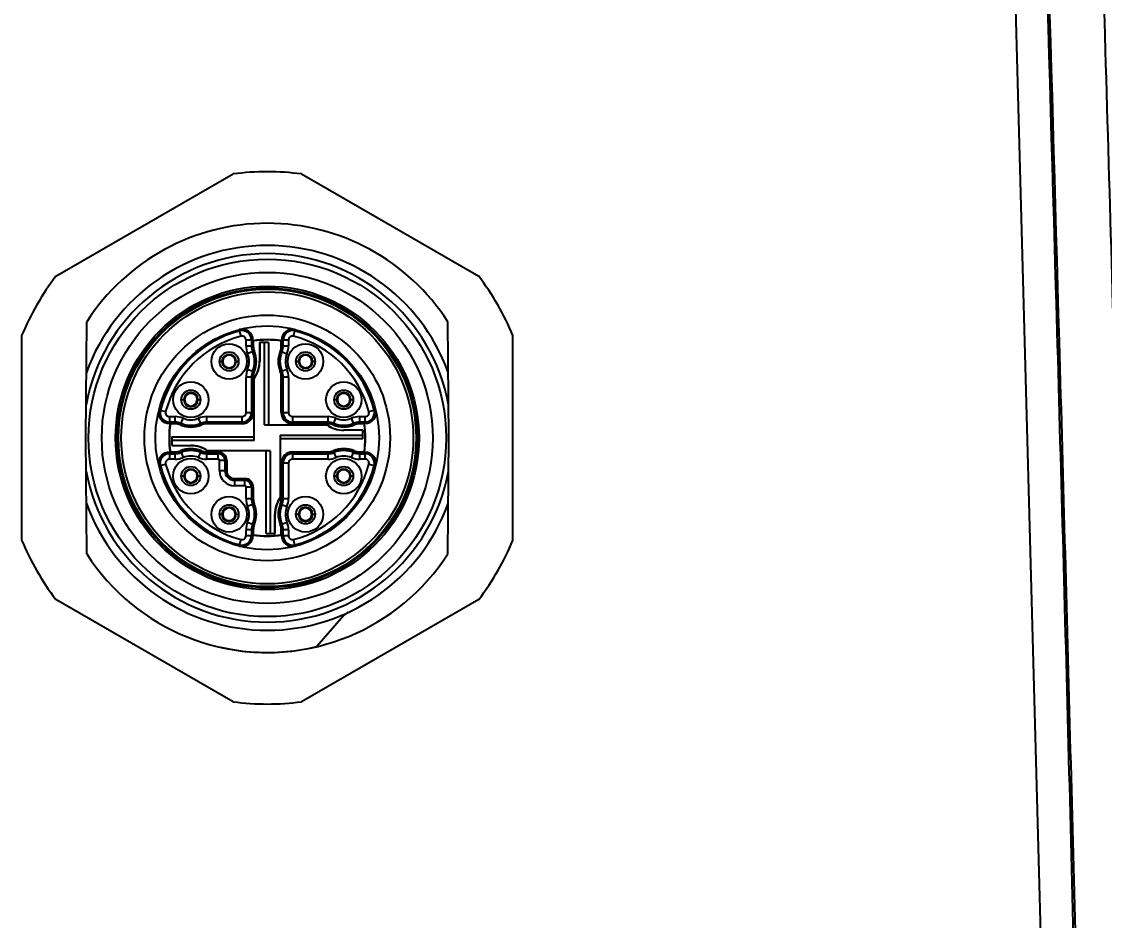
# Model space of a CAD drawing. Header units: millimetres. Extents: x 4086 to 8300, y 123 to 1549.
# Drawn here: x 6740.03 to 6749.95, y 647.82 to 656.05 of the extents above; entities that cross this region are included whole.
import ezdxf

# ---------------------------------------------------------------- set-up
doc = ezdxf.new("R2010")
doc.units = ezdxf.units.MM
doc.layers.add('外形图', color=7, linetype='Continuous')
doc.layers.add('尺寸标注', color=7, linetype='Continuous')
doc.styles.add('思源黑', font='SourceHanSansCN-Normal.ttf')
doc.dimstyles.new('尺寸标注_1_4比例', dxfattribs={"dimtxt": 7, "dimasz": 6, "dimexe": 2, "dimexo": 1.5, "dimgap": 1, "dimtad": 1, "dimdec": 1, "dimlfac": 4, "dimdsep": 46, "dimtxsty": '思源黑', "dimcen": 0.09, "dimadec": 0, "dimazin": 0, "dimtp": 0.01, "dimtm": 0.01, "dimtfac": 1, "dimtdec": 1, "dimtofl": 0, "dimtmove": 0, "dimatfit": 3, "dimfxl": 1, "dimtolj": 1, "dimarcsym": 0})

# ---------------------------------------------------------------- blocks, each defined once
blk = doc.blocks.new('*D943')
at = {"layer": 'Defpoints', "color": 0}
for p in [(6747.3041, 673.4868), (6761.373, 632.7368), (6781.1582, 632.7368)]:
    blk.add_point(p, dxfattribs=at)
at = {"layer": '尺寸标注', "color": 0, "lineweight": -2}
for p, q in [((6748.8041, 673.4868), (6783.1582, 673.4868)), ((6781.1582, 667.4868), (6781.1582, 638.7368)), ((6762.873, 632.7368), (6783.1582, 632.7368))]:
    blk.add_line(p, q, dxfattribs=at)
at = {"layer": '尺寸标注', "color": 0}
for points in [[(6782.1582, 667.4868), (6780.1582, 667.4868), (6781.1582, 673.4868)], [(6780.1582, 638.7368), (6782.1582, 638.7368), (6781.1582, 632.7368)]]:
    blk.add_solid(points, dxfattribs=at)
at = {"layer": '尺寸标注', "color": 0, "insert": (6776.5291, 653.1118), "char_height": 7, "attachment_point": 5, "rotation": 90, "style": '思源黑'}
blk.add_mtext('\\A1;163', dxfattribs=at)

msp = doc.modelspace()

# ---------------------------------------------------------------- linework, layer by layer
at = {"layer": '外形图'}
for p, q in [((6749.6532, 637.0479), (6748.7784, 669.2877)), ((6740.3422, 653.7167), (6741.966, 654.6542)), ((6742.5922, 654.6542), (6744.216, 653.7167)), ((6740.6166, 652.2368), (6740.6259, 653.2998)), ((6743.9416, 652.2368), (6743.9323, 653.2998)), ((6740.0291, 653.1743), (6740.0291, 651.2993)), ((6742.0387, 653.1678), (6742.0228, 653.2293)), ((6742.5194, 653.1678), (6742.5353, 653.2293)), ((6744.5291, 651.2993), (6744.5291, 653.1743)), ((6742.1478, 653.1325), (6742.0843, 653.1325)), ((6742.0843, 653.0803), (6742.0843, 653.1325)), ((6742.0843, 653.0803), (6742.1507, 653.0803)), ((6742.1343, 653.1325), (6742.1343, 653.0803)), ((6742.1478, 653.0803), (6742.1478, 653.1325)), ((6742.1507, 653.1247), (6742.1485, 653.1266)), ((6742.1507, 653.1247), (6742.1507, 653.0803)), ((6742.2891, 653.1118), (6742.2078, 653.1118)), ((6742.2078, 653.1118), (6742.2078, 652.9368)), ((6742.2099, 653.1118), (6742.2099, 652.9368)), ((6742.2541, 652.3556), (6742.2541, 653.1118)), ((6742.2891, 653.1118), (6742.2891, 652.3556)), ((6742.4081, 653.1253), (6742.4074, 653.1247)), ((6742.4074, 653.0803), (6742.4074, 653.1247)), ((6742.4074, 653.0803), (6742.4739, 653.0803)), ((6742.4096, 653.1266), (6742.4081, 653.1253)), ((6742.4739, 653.1325), (6742.4103, 653.1325)), ((6742.4103, 653.1325), (6742.4103, 653.0803)), ((6742.4239, 653.0803), (6742.4239, 653.1325)), ((6742.4739, 653.1325), (6742.4739, 653.0803)), ((6741.8416, 652.937), (6741.8451, 652.9371)), ((6741.8451, 652.9371), (6741.8641, 652.9377)), ((6741.8705, 652.938), (6741.871, 652.9381)), ((6741.871, 652.9381), (6741.8712, 652.9382)), ((6741.9877, 652.938), (6741.9901, 652.9379)), ((6741.994, 652.9377), (6742.013, 652.9371)), ((6742.013, 652.9371), (6742.0166, 652.937)), ((6742.1602, 653.0333), (6742.0988, 653.0077)), ((6742.398, 653.0333), (6742.4593, 653.0077)), ((6742.5416, 652.937), (6742.5451, 652.9371)), ((6742.5451, 652.9371), (6742.5641, 652.9377)), ((6742.5705, 652.938), (6742.571, 652.9381)), ((6742.571, 652.9381), (6742.5712, 652.9382)), ((6742.6877, 652.938), (6742.6901, 652.9379)), ((6742.694, 652.9377), (6742.713, 652.9371)), ((6742.713, 652.9371), (6742.7166, 652.937)), ((6741.8451, 652.9366), (6741.8416, 652.9367)), ((6741.8641, 652.936), (6741.8451, 652.9366)), ((6741.8705, 652.9357), (6741.8681, 652.9358)), ((6741.9871, 652.9356), (6741.987, 652.9355)), ((6741.9877, 652.9357), (6741.9871, 652.9356)), ((6742.013, 652.9366), (6741.994, 652.936)), ((6742.0166, 652.9367), (6742.013, 652.9366)), ((6742.0988, 652.866), (6742.1602, 652.8404)), ((6742.2078, 652.9368), (6742.2099, 652.9368)), ((6742.398, 652.8404), (6742.4593, 652.866)), ((6742.5451, 652.9366), (6742.5416, 652.9367)), ((6742.5641, 652.936), (6742.5451, 652.9366)), ((6742.5705, 652.9357), (6742.5681, 652.9358)), ((6742.6871, 652.9356), (6742.687, 652.9355)), ((6742.6877, 652.9357), (6742.6871, 652.9356)), ((6742.713, 652.9366), (6742.694, 652.936)), ((6742.7166, 652.9367), (6742.713, 652.9366)), ((6742.1507, 652.7933), (6742.0843, 652.7933)), ((6742.0843, 652.4681), (6742.0843, 652.7933)), ((6742.1343, 652.7933), (6742.1343, 652.4681)), ((6742.1478, 652.4681), (6742.1478, 652.7933)), ((6742.1507, 652.7933), (6742.1507, 652.4681)), ((6742.1603, 652.2118), (6742.1603, 652.7851)), ((6742.4739, 652.7933), (6742.4074, 652.7933)), ((6742.4074, 652.4681), (6742.4074, 652.7933)), ((6742.4103, 652.7933), (6742.4103, 652.4681)), ((6742.4239, 652.4681), (6742.4239, 652.7933)), ((6742.4739, 652.7933), (6742.4739, 652.4681)), ((6741.4916, 652.587), (6741.4951, 652.5871)), ((6741.4951, 652.5866), (6741.4916, 652.5867)), ((6741.4951, 652.5871), (6741.5141, 652.5877)), ((6741.5141, 652.586), (6741.4951, 652.5866)), ((6741.5205, 652.5857), (6741.5181, 652.5858)), ((6741.5205, 652.588), (6741.521, 652.5881)), ((6741.521, 652.5881), (6741.5212, 652.5882)), ((6741.6371, 652.5856), (6741.637, 652.5855)), ((6741.6377, 652.5857), (6741.6371, 652.5856)), ((6741.6377, 652.588), (6741.6401, 652.5879)), ((6741.644, 652.5877), (6741.663, 652.5871)), ((6741.663, 652.5866), (6741.644, 652.586)), ((6741.663, 652.5871), (6741.6666, 652.587)), ((6741.6666, 652.5867), (6741.663, 652.5866)), ((6742.8916, 652.587), (6742.8951, 652.5871)), ((6742.8951, 652.5866), (6742.8916, 652.5867)), ((6742.8951, 652.5871), (6742.9141, 652.5877)), ((6742.9141, 652.586), (6742.8951, 652.5866)), ((6742.9205, 652.5857), (6742.9181, 652.5858)), ((6742.9205, 652.588), (6742.921, 652.5881)), ((6742.921, 652.5881), (6742.9212, 652.5882)), ((6743.0371, 652.5856), (6743.037, 652.5855)), ((6743.0377, 652.5857), (6743.0371, 652.5856)), ((6743.0377, 652.588), (6743.0401, 652.5879)), ((6743.044, 652.5877), (6743.063, 652.5871)), ((6743.063, 652.5866), (6743.044, 652.586)), ((6743.063, 652.5871), (6743.0666, 652.587)), ((6743.0666, 652.5867), (6743.063, 652.5866)), ((6741.2866, 652.4931), (6741.3481, 652.4772)), ((6742.0843, 652.4681), (6742.1507, 652.4681)), ((6742.4074, 652.4681), (6742.4739, 652.4681)), ((6743.21, 652.4772), (6743.2715, 652.4931)), ((6741.3834, 652.4316), (6741.4356, 652.4316)), ((6741.3834, 652.4316), (6741.3834, 652.3681)), ((6741.4356, 652.3816), (6741.3834, 652.3816)), ((6741.3834, 652.3681), (6741.4356, 652.3681)), ((6741.3893, 652.3674), (6741.3906, 652.3659)), ((6741.3906, 652.3659), (6741.3912, 652.3652)), ((6741.4356, 652.3652), (6741.3912, 652.3652)), ((6741.4356, 652.3652), (6741.4356, 652.4316)), ((6741.4826, 652.3558), (6741.5082, 652.4171)), ((6741.6755, 652.3558), (6741.6499, 652.4171)), ((6741.7226, 652.4316), (6742.0478, 652.4316)), ((6741.7226, 652.4316), (6741.7226, 652.3652)), ((6742.0478, 652.3816), (6741.7226, 652.3816)), ((6741.7226, 652.3681), (6742.0478, 652.3681)), ((6742.0478, 652.3652), (6741.7226, 652.3652)), ((6742.0478, 652.3652), (6742.0478, 652.4316)), ((6742.2541, 652.3556), (6742.8273, 652.3556)), ((6742.5103, 652.4316), (6742.8356, 652.4316)), ((6742.5103, 652.4316), (6742.5103, 652.3652)), ((6742.8356, 652.3816), (6742.5103, 652.3816)), ((6742.5103, 652.3681), (6742.8356, 652.3681)), ((6742.8356, 652.3652), (6742.5103, 652.3652)), ((6742.8356, 652.3652), (6742.8356, 652.4316)), ((6742.8826, 652.3558), (6742.9082, 652.4171)), ((6743.0755, 652.3558), (6743.0499, 652.4171)), ((6743.1226, 652.4316), (6743.1747, 652.4316)), ((6743.1226, 652.4316), (6743.1226, 652.3652)), ((6743.1747, 652.3816), (6743.1226, 652.3816)), ((6743.1226, 652.3681), (6743.1747, 652.3681)), ((6743.1669, 652.3652), (6743.1226, 652.3652)), ((6743.1669, 652.3652), (6743.1689, 652.3674)), ((6743.1747, 652.3681), (6743.1747, 652.4316)), ((6741.4041, 652.2468), (6742.1603, 652.2468)), ((6741.4041, 652.2468), (6741.4041, 652.1656)), ((6742.3978, 652.2618), (6743.1541, 652.2618)), ((6742.3978, 652.2618), (6742.3978, 651.6886)), ((6743.1541, 652.3081), (6742.9791, 652.3081)), ((6742.9791, 652.3081), (6742.9791, 652.306)), ((6743.1541, 652.306), (6742.9791, 652.306)), ((6743.1541, 652.2269), (6743.1541, 652.3081)), ((6740.6259, 651.1739), (6740.6166, 652.2368)), ((6742.1603, 652.2118), (6741.4041, 652.2118)), ((6741.4041, 652.1677), (6741.5791, 652.1677)), ((6741.4041, 652.1656), (6741.5791, 652.1656)), ((6741.5791, 652.1656), (6741.5791, 652.1677)), ((6743.1541, 652.2269), (6742.3978, 652.2269)), ((6743.9323, 651.1739), (6743.9416, 652.2368)), ((6741.4356, 652.1056), (6741.3834, 652.1056)), ((6741.3834, 652.1056), (6741.3834, 652.0421)), ((6741.3834, 652.0921), (6741.4356, 652.0921)), ((6741.3912, 652.1085), (6741.3893, 652.1063)), ((6741.3912, 652.1085), (6741.4356, 652.1085)), ((6741.4356, 652.0421), (6741.4356, 652.1085)), ((6741.4826, 652.1179), (6741.5082, 652.0566)), ((6741.6499, 652.0566), (6741.6755, 652.1179)), ((6741.7226, 652.1085), (6741.8291, 652.1085)), ((6741.7226, 652.1085), (6741.7226, 652.0421)), ((6741.8291, 652.1056), (6741.7226, 652.1056)), ((6741.7226, 652.0921), (6741.8291, 652.0921)), ((6742.3041, 652.1181), (6741.7308, 652.1181)), ((6741.8291, 652.0421), (6741.8291, 652.1085)), ((6742.2691, 651.3618), (6742.2691, 652.1181)), ((6742.3041, 652.1181), (6742.3041, 651.3618)), ((6742.5103, 652.1085), (6742.8356, 652.1085)), ((6742.5103, 652.1085), (6742.5103, 652.0421)), ((6742.8356, 652.1056), (6742.5103, 652.1056)), ((6742.5103, 652.0921), (6742.8356, 652.0921)), ((6742.8356, 652.0421), (6742.8356, 652.1085)), ((6742.8826, 652.1179), (6742.9082, 652.0566)), ((6743.0499, 652.0566), (6743.0755, 652.1179)), ((6743.1226, 652.1085), (6743.1669, 652.1085)), ((6743.1226, 652.1085), (6743.1226, 652.0421)), ((6743.1747, 652.1056), (6743.1226, 652.1056)), ((6743.1226, 652.0921), (6743.1747, 652.0921)), ((6743.1676, 652.1078), (6743.1669, 652.1085)), ((6743.1689, 652.1063), (6743.1676, 652.1078)), ((6743.1747, 652.0421), (6743.1747, 652.1056)), ((6741.2866, 651.9806), (6741.3481, 651.9965)), ((6741.4356, 652.0421), (6741.3834, 652.0421)), ((6741.8291, 652.0421), (6741.7226, 652.0421)), ((6741.907, 652.0306), (6741.8405, 652.0306)), ((6741.8405, 651.9368), (6741.8405, 652.0306)), ((6741.8905, 652.0306), (6741.8905, 651.9368)), ((6741.9041, 651.9368), (6741.9041, 652.0306)), ((6741.907, 652.0306), (6741.907, 651.9368)), ((6742.4739, 652.0056), (6742.4074, 652.0056)), ((6742.4074, 651.6803), (6742.4074, 652.0056)), ((6742.4103, 652.0056), (6742.4103, 651.6803)), ((6742.4239, 651.6803), (6742.4239, 652.0056)), ((6742.4739, 652.0056), (6742.4739, 651.6803)), ((6742.8356, 652.0421), (6742.5103, 652.0421)), ((6743.1747, 652.0421), (6743.1226, 652.0421)), ((6743.21, 651.9965), (6743.2715, 651.9806)), ((6741.4916, 651.887), (6741.4951, 651.8871)), ((6741.4951, 651.8866), (6741.4916, 651.8867)), ((6741.4951, 651.8871), (6741.5141, 651.8877)), ((6741.5141, 651.886), (6741.4951, 651.8866)), ((6741.5205, 651.8857), (6741.5181, 651.8858)), ((6741.5205, 651.888), (6741.521, 651.8881)), ((6741.521, 651.8881), (6741.5212, 651.8882)), ((6741.6371, 651.8856), (6741.637, 651.8855)), ((6741.6377, 651.8857), (6741.6371, 651.8856)), ((6741.6377, 651.888), (6741.6401, 651.8879)), ((6741.644, 651.8877), (6741.663, 651.8871)), ((6741.663, 651.8866), (6741.644, 651.886)), ((6741.663, 651.8871), (6741.6666, 651.887)), ((6741.6666, 651.8867), (6741.663, 651.8866)), ((6741.8405, 651.9368), (6741.907, 651.9368)), ((6741.9791, 651.8648), (6742.0728, 651.8648)), ((6741.9791, 651.8648), (6741.9791, 651.7983)), ((6742.0728, 651.8618), (6741.9791, 651.8618)), ((6741.9791, 651.8483), (6742.0728, 651.8483)), ((6742.0728, 651.7983), (6742.0728, 651.8648)), ((6742.8916, 651.887), (6742.8951, 651.8871)), ((6742.8951, 651.8866), (6742.8916, 651.8867)), ((6742.8951, 651.8871), (6742.9141, 651.8877)), ((6742.9141, 651.886), (6742.8951, 651.8866)), ((6742.9205, 651.8857), (6742.9181, 651.8858)), ((6742.9205, 651.888), (6742.921, 651.8881)), ((6742.921, 651.8881), (6742.9212, 651.8882)), ((6743.0371, 651.8856), (6743.037, 651.8855)), ((6743.0377, 651.8857), (6743.0371, 651.8856)), ((6743.0377, 651.888), (6743.0401, 651.8879)), ((6743.044, 651.8877), (6743.063, 651.8871)), ((6743.063, 651.8866), (6743.044, 651.886)), ((6743.063, 651.8871), (6743.0666, 651.887)), ((6743.0666, 651.8867), (6743.063, 651.8866)), ((6742.0728, 651.7983), (6741.9791, 651.7983)), ((6742.1507, 651.7868), (6742.0843, 651.7868)), ((6742.0843, 651.6803), (6742.0843, 651.7868)), ((6742.1343, 651.7868), (6742.1343, 651.6803)), ((6742.1478, 651.6803), (6742.1478, 651.7868)), ((6742.1507, 651.7868), (6742.1507, 651.6803)), ((6742.0843, 651.6803), (6742.1507, 651.6803)), ((6742.4074, 651.6803), (6742.4739, 651.6803)), ((6742.1602, 651.6333), (6742.0988, 651.6077)), ((6742.398, 651.6333), (6742.4593, 651.6077)), ((6741.8416, 651.537), (6741.8451, 651.5371)), ((6741.8451, 651.5366), (6741.8416, 651.5367)), ((6741.8451, 651.5371), (6741.8641, 651.5377)), ((6741.8641, 651.536), (6741.8451, 651.5366)), ((6741.8705, 651.5357), (6741.8681, 651.5358)), ((6741.8705, 651.538), (6741.871, 651.5381)), ((6741.871, 651.5381), (6741.8712, 651.5382)), ((6741.9871, 651.5356), (6741.987, 651.5355)), ((6741.9877, 651.5357), (6741.9871, 651.5356)), ((6741.9877, 651.538), (6741.9901, 651.5379)), ((6741.994, 651.5377), (6742.013, 651.5371)), ((6742.013, 651.5366), (6741.994, 651.536)), ((6742.013, 651.5371), (6742.0166, 651.537)), ((6742.0166, 651.5367), (6742.013, 651.5366)), ((6742.0988, 651.466), (6742.1602, 651.4404)), ((6742.3503, 651.5368), (6742.3482, 651.5368)), ((6742.3482, 651.3618), (6742.3482, 651.5368)), ((6742.3503, 651.3618), (6742.3503, 651.5368)), ((6742.398, 651.4404), (6742.4593, 651.466)), ((6742.5416, 651.537), (6742.5451, 651.5371)), ((6742.5451, 651.5366), (6742.5416, 651.5367)), ((6742.5451, 651.5371), (6742.5641, 651.5377)), ((6742.5641, 651.536), (6742.5451, 651.5366)), ((6742.5705, 651.5357), (6742.5681, 651.5358)), ((6742.5705, 651.538), (6742.571, 651.5381)), ((6742.571, 651.5381), (6742.5712, 651.5382)), ((6742.6871, 651.5356), (6742.687, 651.5355)), ((6742.6877, 651.5357), (6742.6871, 651.5356)), ((6742.6877, 651.538), (6742.6901, 651.5379)), ((6742.694, 651.5377), (6742.713, 651.5371)), ((6742.713, 651.5366), (6742.694, 651.536)), ((6742.713, 651.5371), (6742.7166, 651.537)), ((6742.7166, 651.5367), (6742.713, 651.5366)), ((6742.1507, 651.3933), (6742.0843, 651.3933)), ((6742.0843, 651.3412), (6742.0843, 651.3933)), ((6742.1343, 651.3933), (6742.1343, 651.3412)), ((6742.1478, 651.3412), (6742.1478, 651.3933)), ((6742.1507, 651.3933), (6742.1507, 651.349)), ((6742.2691, 651.3618), (6742.3503, 651.3618)), ((6742.4739, 651.3933), (6742.4074, 651.3933)), ((6742.4074, 651.349), (6742.4074, 651.3933)), ((6742.4103, 651.3933), (6742.4103, 651.3412)), ((6742.4239, 651.3412), (6742.4239, 651.3933)), ((6742.4739, 651.3933), (6742.4739, 651.3412)), ((6742.0228, 651.2444), (6742.0387, 651.3059)), ((6742.0843, 651.3412), (6742.1478, 651.3412)), ((6742.1485, 651.3471), (6742.15, 651.3484)), ((6742.15, 651.3484), (6742.1507, 651.349)), ((6742.4074, 651.349), (6742.4096, 651.3471)), ((6742.4103, 651.3412), (6742.4739, 651.3412)), ((6742.5353, 651.2444), (6742.5194, 651.3059)), ((6741.966, 649.8195), (6740.3422, 650.757)), ((6744.216, 650.757), (6742.5922, 649.8195)), ((6742.9781, 650.6062), (6742.7333, 650.3246)), ((6741.8704, 650.3143), (6741.8706, 650.3149))]:
    msp.add_line(p, q, dxfattribs=at)
for centre, radius in [((6742.2791, 652.2368), 1.6375), ((6742.2791, 652.2368), 1.5159), ((6742.2791, 652.2368), 1.3898), ((6742.2791, 652.2368), 1.3728), ((6742.2791, 652.2368), 1.3625), ((6742.2791, 652.2368), 1.3375), ((6742.2791, 652.2368), 1.125), ((6742.2791, 652.2368), 1.025), ((6741.9291, 652.9368), 0.1625), ((6742.6291, 652.9368), 0.1625), ((6741.9291, 652.9368), 0.0875), ((6742.6291, 652.9368), 0.0875), ((6741.5791, 652.5868), 0.1625), ((6742.9791, 652.5868), 0.1625), ((6741.5791, 652.5868), 0.0875), ((6742.9791, 652.5868), 0.0875), ((6741.5791, 651.8868), 0.1625), ((6742.9791, 651.8868), 0.1625), ((6741.5791, 651.8868), 0.0875), ((6742.9791, 651.8868), 0.0875), ((6741.9291, 651.5368), 0.1625), ((6742.6291, 651.5368), 0.1625), ((6741.9291, 651.5368), 0.0875), ((6742.6291, 651.5368), 0.0875)]:
    msp.add_circle(centre, radius, dxfattribs=at)
for centre, radius, start, end in [((6742.2791, 652.2368), 2.4375, 82.61986, 97.38014), ((6742.2791, 652.2369), 1.9655, 32.73982, 147.26018), ((6742.2791, 652.2368), 1.7625, 19.89939, 160.10062), ((6742.2791, 652.2368), 1.6875, 10.3872, 169.61279), ((6742.2791, 652.2368), 2.4375, 142.61986, 157.38014), ((6742.2791, 652.2368), 2.4375, 22.61986, 37.38014), ((6742.2791, 652.2368), 1.0115, 104.47751, 165.52249), ((6742.2791, 652.2368), 0.9615, 104.47751, 165.52249), ((6742.0478, 653.1325), 0.1, 0, 104.47751), ((6742.0478, 653.1325), 0.0865, 0, 104.47751), ((6742.0478, 653.1325), 0.0365, 0, 104.47751), ((6742.2791, 652.2368), 0.9, 81.61446, 98.38554), ((6742.2791, 652.2368), 0.8993, 81.65258, 98.34742), ((6742.5103, 653.1325), 0.1, 75.52249, 180), ((6742.5103, 653.1325), 0.0865, 75.52249, 180), ((6742.5103, 653.1325), 0.0365, 75.52249, 180), ((6742.2791, 652.2368), 0.9615, 14.47751, 75.52249), ((6742.2791, 652.2368), 1.0115, 14.47751, 75.52249), ((6742.2728, 653.0803), 0.1885, 180, 202.65829), ((6742.2728, 653.0803), 0.1385, 180, 202.65829), ((6742.2728, 653.0803), 0.125, 180, 202.65829), ((6742.2791, 652.2368), 0.8971, 81.77563, 98.22437), ((6742.2728, 653.0803), 0.1221, 180, 202.65829), ((6742.2853, 653.0803), 0.1221, 337.34171, 0), ((6742.2853, 653.0803), 0.125, 337.34171, 0), ((6742.2853, 653.0803), 0.1385, 337.34171, 0), ((6742.2853, 653.0803), 0.1885, 337.34171, 0), ((6741.9291, 652.9368), 0.065, 0.75188, 179.24812), ((6741.8573, 653.1718), 0.2342, 271.67503, 272.19685), ((6741.9291, 652.9368), 0.058, 0.75188, 178.66671), ((6741.997, 653.0726), 0.1349, 267.05166, 267.82556), ((6742.0009, 653.1719), 0.2343, 267.80445, 268.32491), ((6741.9291, 652.9368), 0.184, 337.34171, 22.65829), ((6741.9291, 652.9368), 0.234, 337.34171, 22.65829), ((6741.9291, 652.9368), 0.2475, 337.34171, 22.65829), ((6741.9291, 652.9368), 0.2504, 337.34171, 22.65829), ((6742.6291, 652.9368), 0.2504, 157.34171, 202.65829), ((6742.6291, 652.9368), 0.2475, 157.34171, 202.65829), ((6742.6291, 652.9368), 0.234, 157.34171, 202.65829), ((6742.6291, 652.9368), 0.184, 157.34171, 202.65829), ((6742.6291, 652.9368), 0.065, 0.75188, 179.24812), ((6742.5573, 653.1718), 0.2342, 271.67503, 272.19685), ((6742.6291, 652.9368), 0.058, 0.75188, 178.66671), ((6742.697, 653.0726), 0.1349, 267.05166, 267.82556), ((6742.7009, 653.1719), 0.2343, 267.80445, 268.32491), ((6741.8573, 652.7018), 0.2343, 87.80445, 88.32491), ((6741.9291, 652.9368), 0.065, 180.75188, 359.24812), ((6741.8611, 652.8011), 0.1349, 87.05166, 87.82556), ((6741.9291, 652.9368), 0.058, 180.75188, 358.66671), ((6742.0009, 652.7019), 0.2342, 91.67503, 92.19685), ((6742.2728, 652.7933), 0.1885, 157.34171, 180), ((6742.2728, 652.7933), 0.1385, 157.34171, 180), ((6742.2728, 652.7933), 0.125, 157.34171, 180), ((6742.2728, 652.7933), 0.1221, 157.34171, 180), ((6741.9416, 652.9368), 0.2683, 324.61103, 0), ((6741.9416, 652.9368), 0.2662, 325.25058, 0), ((6742.2853, 652.7933), 0.1221, 0, 22.65829), ((6742.2853, 652.7933), 0.125, 0, 22.65829), ((6742.2853, 652.7933), 0.1385, 0, 22.65829), ((6742.2853, 652.7933), 0.1885, 0, 22.65829), ((6742.5573, 652.7018), 0.2343, 87.80445, 88.32491), ((6742.6291, 652.9368), 0.065, 180.75188, 359.24812), ((6742.5611, 652.8011), 0.1349, 87.05166, 87.82556), ((6742.6291, 652.9368), 0.058, 180.75188, 358.66671), ((6742.7009, 652.7019), 0.2342, 91.67503, 92.19685), ((6741.5791, 652.5868), 0.065, 0.75188, 179.24812), ((6741.5791, 652.5868), 0.058, 0.75188, 178.66671), ((6742.9791, 652.5868), 0.065, 0.75188, 179.24812), ((6742.9791, 652.5868), 0.058, 0.75188, 178.66671), ((6741.5073, 652.8218), 0.2342, 271.67503, 272.19685), ((6741.5073, 652.3518), 0.2343, 87.80445, 88.32491), ((6741.5791, 652.5868), 0.065, 180.75188, 359.24812), ((6741.5111, 652.4511), 0.1349, 87.05166, 87.82556), ((6741.5791, 652.5868), 0.058, 180.75188, 358.66671), ((6741.647, 652.7226), 0.1349, 267.05166, 267.82556), ((6741.6509, 652.8219), 0.2343, 267.80445, 268.32491), ((6741.6509, 652.3519), 0.2342, 91.67503, 92.19685), ((6742.9073, 652.8218), 0.2342, 271.67503, 272.19685), ((6742.9073, 652.3518), 0.2343, 87.80445, 88.32491), ((6742.9791, 652.5868), 0.065, 180.75188, 359.24812), ((6742.9111, 652.4511), 0.1349, 87.05166, 87.82556), ((6742.9791, 652.5868), 0.058, 180.75188, 358.66671), ((6743.047, 652.7226), 0.1349, 267.05166, 267.82556), ((6743.0509, 652.8219), 0.2343, 267.80445, 268.32491), ((6743.0509, 652.3519), 0.2342, 91.67503, 92.19685), ((6741.3834, 652.4681), 0.1, 165.52249, 270), ((6741.3834, 652.4681), 0.0865, 165.52249, 270), ((6741.3834, 652.4681), 0.0365, 165.52249, 270), ((6742.0478, 652.4681), 0.1029, 270, 0), ((6742.0478, 652.4681), 0.1, 270, 0), ((6742.0478, 652.4681), 0.0865, 270, 0), ((6742.0478, 652.4681), 0.0365, 270, 0), ((6742.5103, 652.4681), 0.1029, 180, 270), ((6742.5103, 652.4681), 0.1, 180, 270), ((6742.5103, 652.4681), 0.0865, 180, 270), ((6742.5103, 652.4681), 0.0365, 180, 270), ((6743.1747, 652.4681), 0.1, 270, 14.47751), ((6743.1747, 652.4681), 0.0865, 270, 14.47751), ((6743.1747, 652.4681), 0.0365, 270, 14.47751), ((6742.2791, 652.2368), 0.9, 171.61446, 188.38554), ((6742.2791, 652.2368), 0.8993, 171.65258, 188.34742), ((6742.2791, 652.2368), 0.8971, 171.77563, 188.22437), ((6741.4356, 652.2431), 0.1885, 67.34171, 90), ((6741.4356, 652.2431), 0.1385, 67.34171, 90), ((6741.4356, 652.2431), 0.125, 67.34171, 90), ((6741.4356, 652.2431), 0.1221, 67.34171, 90), ((6741.5791, 652.5868), 0.2504, 247.34171, 292.65829), ((6741.5791, 652.5868), 0.2475, 247.34171, 292.65829), ((6741.5791, 652.5868), 0.234, 247.34171, 292.65829), ((6741.5791, 652.5868), 0.184, 247.34171, 292.65829), ((6741.7226, 652.2431), 0.1885, 90, 112.65829), ((6741.7226, 652.2431), 0.1385, 90, 112.65829), ((6741.7226, 652.2431), 0.125, 90, 112.65829), ((6741.7226, 652.2431), 0.1221, 90, 112.65829), ((6742.9791, 652.5743), 0.2683, 234.61103, 270), ((6742.9791, 652.5743), 0.2662, 235.25058, 270), ((6742.8356, 652.2431), 0.1885, 67.34171, 90), ((6742.8356, 652.2431), 0.1385, 67.34171, 90), ((6742.8356, 652.2431), 0.125, 67.34171, 90), ((6742.8356, 652.2431), 0.1221, 67.34171, 90), ((6742.9791, 652.5868), 0.2504, 247.34171, 292.65829), ((6742.9791, 652.5868), 0.2475, 247.34171, 292.65829), ((6742.9791, 652.5868), 0.234, 247.34171, 292.65829), ((6742.9791, 652.5868), 0.184, 247.34171, 292.65829), ((6743.1226, 652.2431), 0.1885, 90, 112.65829), ((6743.1226, 652.2431), 0.1385, 90, 112.65829), ((6743.1226, 652.2431), 0.125, 90, 112.65829), ((6743.1226, 652.2431), 0.1221, 90, 112.65829), ((6742.2791, 652.2368), 0.8971, 351.77563, 8.22437), ((6742.2791, 652.2368), 0.8993, 351.65258, 8.34742), ((6742.2791, 652.2368), 0.9, 351.61446, 8.38554), ((6741.5791, 651.8993), 0.2683, 54.61103, 90), ((6741.5791, 651.8993), 0.2662, 55.25058, 90), ((6741.3834, 652.0056), 0.1, 90, 194.47751), ((6741.3834, 652.0056), 0.0865, 90, 194.47751), ((6741.4356, 652.2306), 0.1221, 270, 292.65829), ((6741.4356, 652.2306), 0.125, 270, 292.65829), ((6741.4356, 652.2306), 0.1385, 270, 292.65829), ((6741.4356, 652.2306), 0.1885, 270, 292.65829), ((6741.5791, 651.8868), 0.2504, 67.34171, 112.65829), ((6741.5791, 651.8868), 0.2475, 67.34171, 112.65829), ((6741.5791, 651.8868), 0.234, 67.34171, 112.65829), ((6741.5791, 651.8868), 0.184, 67.34171, 112.65829), ((6741.7226, 652.2306), 0.1885, 247.34171, 270), ((6741.7226, 652.2306), 0.1385, 247.34171, 270), ((6741.7226, 652.2306), 0.125, 247.34171, 270), ((6741.7226, 652.2306), 0.1221, 247.34171, 270), ((6741.8291, 652.0306), 0.0779, 0, 90), ((6741.8291, 652.0306), 0.075, 0, 90), ((6741.8291, 652.0306), 0.0615, 0, 90), ((6742.5103, 652.0056), 0.1029, 90, 180), ((6742.5103, 652.0056), 0.1, 90, 180), ((6742.5103, 652.0056), 0.0865, 90, 180), ((6742.8356, 652.2306), 0.1221, 270, 292.65829), ((6742.8356, 652.2306), 0.125, 270, 292.65829), ((6742.8356, 652.2306), 0.1385, 270, 292.65829), ((6742.8356, 652.2306), 0.1885, 270, 292.65829), ((6742.9791, 651.8868), 0.2504, 67.34171, 112.65829), ((6742.9791, 651.8868), 0.2475, 67.34171, 112.65829), ((6742.9791, 651.8868), 0.234, 67.34171, 112.65829), ((6742.9791, 651.8868), 0.184, 67.34171, 112.65829), ((6743.1226, 652.2306), 0.1885, 247.34171, 270), ((6743.1226, 652.2306), 0.1385, 247.34171, 270), ((6743.1226, 652.2306), 0.125, 247.34171, 270), ((6743.1226, 652.2306), 0.1221, 247.34171, 270), ((6743.1747, 652.0056), 0.1, 345.52249, 90), ((6743.1747, 652.0056), 0.0865, 345.52249, 90), ((6742.2791, 652.2368), 1.0115, 194.47751, 255.52249), ((6741.3834, 652.0056), 0.0365, 90, 194.47751), ((6742.2791, 652.2368), 0.9615, 194.47751, 255.52249), ((6741.5791, 651.8868), 0.065, 0.75188, 179.24812), ((6741.8291, 652.0306), 0.0115, 0, 90), ((6742.5103, 652.0056), 0.0365, 90, 180), ((6742.2791, 652.2368), 0.9615, 284.47751, 345.52249), ((6742.2791, 652.2368), 1.0115, 284.47751, 345.52249), ((6742.9791, 651.8868), 0.065, 0.75188, 179.24812), ((6743.1747, 652.0056), 0.0365, 345.52249, 90), ((6742.2791, 652.2368), 1.6875, 190.38723, 349.61279), ((6741.5073, 652.1218), 0.2342, 271.67503, 272.19685), ((6741.5073, 651.6518), 0.2343, 87.80445, 88.32491), ((6741.5791, 651.8868), 0.065, 180.75188, 359.24812), ((6741.5111, 651.7511), 0.1349, 87.05166, 87.82556), ((6741.5791, 651.8868), 0.058, 0.75188, 178.66671), ((6741.5791, 651.8868), 0.058, 180.75188, 358.66671), ((6741.647, 652.0226), 0.1349, 267.05166, 267.82556), ((6741.6509, 652.1219), 0.2343, 267.80445, 268.32491), ((6741.6509, 651.6519), 0.2342, 91.67503, 92.19685), ((6741.9791, 651.9368), 0.1385, 180, 270), ((6741.9791, 651.9368), 0.0885, 180, 270), ((6741.9791, 651.9368), 0.075, 180, 270), ((6741.9791, 651.9368), 0.0721, 180, 270), ((6742.0728, 651.7868), 0.0779, 0, 90), ((6742.0728, 651.7868), 0.075, 0, 90), ((6742.0728, 651.7868), 0.0615, 0, 90), ((6742.9073, 652.1218), 0.2342, 271.67503, 272.19685), ((6742.9073, 651.6518), 0.2343, 87.80445, 88.32491), ((6742.9791, 651.8868), 0.065, 180.75188, 359.24812), ((6742.9111, 651.7511), 0.1349, 87.05166, 87.82556), ((6742.9791, 651.8868), 0.058, 0.75188, 178.66671), ((6742.9791, 651.8868), 0.058, 180.75188, 358.66671), ((6743.047, 652.0226), 0.1349, 267.05166, 267.82556), ((6743.0509, 652.1219), 0.2343, 267.80445, 268.32491), ((6743.0509, 651.6519), 0.2342, 91.67503, 92.19685), ((6742.0728, 651.7868), 0.0115, 0, 90), ((6742.2728, 651.6803), 0.1885, 180, 202.65829), ((6742.2728, 651.6803), 0.1385, 180, 202.65829), ((6742.2728, 651.6803), 0.125, 180, 202.65829), ((6742.2728, 651.6803), 0.1221, 180, 202.65829), ((6742.6166, 651.5368), 0.2683, 144.61103, 180), ((6742.6166, 651.5368), 0.2662, 145.25058, 180), ((6742.2853, 651.6803), 0.1221, 337.34171, 0), ((6742.2853, 651.6803), 0.125, 337.34171, 0), ((6742.2853, 651.6803), 0.1385, 337.34171, 0), ((6742.2853, 651.6803), 0.1885, 337.34171, 0), ((6742.2791, 652.2368), 1.7625, 199.89931, 340.10064), ((6741.9291, 651.5368), 0.065, 0.75188, 179.24812), ((6741.9291, 651.5368), 0.058, 0.75188, 178.66671), ((6741.9291, 651.5368), 0.184, 337.34171, 22.65829), ((6741.9291, 651.5368), 0.234, 337.34171, 22.65829), ((6741.9291, 651.5368), 0.2475, 337.34171, 22.65829), ((6741.9291, 651.5368), 0.2504, 337.34171, 22.65829), ((6742.6291, 651.5368), 0.2504, 157.34171, 202.65829), ((6742.6291, 651.5368), 0.2475, 157.34171, 202.65829), ((6742.6291, 651.5368), 0.234, 157.34171, 202.65829), ((6742.6291, 651.5368), 0.184, 157.34171, 202.65829), ((6742.6291, 651.5368), 0.065, 0.75188, 179.24812), ((6742.6291, 651.5368), 0.058, 0.75188, 178.66671), ((6741.8573, 651.7718), 0.2342, 271.67503, 272.19685), ((6741.8573, 651.3018), 0.2343, 87.80445, 88.32491), ((6741.9291, 651.5368), 0.065, 180.75188, 359.24812), ((6741.8611, 651.4011), 0.1349, 87.05166, 87.82556), ((6741.9291, 651.5368), 0.058, 180.75188, 358.66671), ((6741.997, 651.6726), 0.1349, 267.05166, 267.82556), ((6742.0009, 651.7719), 0.2343, 267.80445, 268.32491), ((6742.0009, 651.3019), 0.2342, 91.67503, 92.19685), ((6742.2728, 651.3933), 0.1885, 157.34171, 180), ((6742.2853, 651.3933), 0.1885, 0, 22.65829), ((6742.5573, 651.7718), 0.2342, 271.67503, 272.19685), ((6742.5573, 651.3018), 0.2343, 87.80445, 88.32491), ((6742.6291, 651.5368), 0.065, 180.75188, 359.24812), ((6742.5611, 651.4011), 0.1349, 87.05166, 87.82556), ((6742.6291, 651.5368), 0.058, 180.75188, 358.66671), ((6742.697, 651.6726), 0.1349, 267.05166, 267.82556), ((6742.7009, 651.7719), 0.2343, 267.80445, 268.32491), ((6742.7009, 651.3019), 0.2342, 91.67503, 92.19685), ((6742.2728, 651.3933), 0.1385, 157.34171, 180), ((6742.2728, 651.3933), 0.125, 157.34171, 180), ((6742.2728, 651.3933), 0.1221, 157.34171, 180), ((6742.2853, 651.3933), 0.1221, 0, 22.65829), ((6742.2853, 651.3933), 0.125, 0, 22.65829), ((6742.2853, 651.3933), 0.1385, 0, 22.65829), ((6742.2791, 652.2368), 2.4375, 202.61986, 217.38014), ((6742.0478, 651.3412), 0.1, 255.52249, 0), ((6742.0478, 651.3412), 0.0865, 255.52249, 0), ((6742.0478, 651.3412), 0.0365, 255.52249, 0), ((6742.2791, 652.2368), 0.9, 261.61446, 278.38554), ((6742.2791, 652.2368), 0.8993, 261.65258, 278.34742), ((6742.2791, 652.2368), 0.8971, 261.77563, 278.22437), ((6742.5103, 651.3412), 0.1, 180, 284.47751), ((6742.5103, 651.3412), 0.0865, 180, 284.47751), ((6742.5103, 651.3412), 0.0365, 180, 284.47751), ((6742.2791, 652.2368), 2.4375, 322.61986, 337.38014), ((6742.2791, 652.2368), 1.9655, 212.73976, 283.36229), ((6742.2791, 652.2368), 1.9655, 257.39783, 327.26018), ((6743.0724, 650.5242), 0.125, 114.85491, 139), ((6742.283, 652.2455), 1.9747, 257.37527, 257.9393), ((6742.2791, 652.2368), 2.4375, 262.61986, 277.38014)]:
    msp.add_arc(centre, radius, start, end, dxfattribs=at)
for points, knots in [([(6749.652, 669.4031), (6749.677, 668.7381), (6749.7262, 667.4081), (6749.8182, 664.7478), (6749.9735, 660.092), (6750.1349, 654.7704), (6750.2813, 649.4483), (6750.3662, 646.1218), (6750.4311, 643.4605), (6750.4707, 641.7972), (6750.5019, 640.4666), (6750.5253, 639.4686), (6750.5473, 638.4706), (6750.5605, 637.8052), (6750.5669, 637.4725)], [0, 0, 0, 0, 0.062496, 0.124993, 0.249989, 0.49999, 0.624993, 0.749996, 0.812498, 0.874999, 0.90625, 0.9375, 0.96875, 1, 1, 1, 1]), ([(6749.9125, 637.0505), (6749.8999, 637.7242), (6749.8799, 638.7346), (6749.8487, 640.0818), (6749.8174, 641.429), (6749.7776, 643.1129), (6749.7122, 645.8072), (6749.6267, 649.175), (6749.4788, 654.5632), (6749.3151, 659.9509), (6749.1572, 664.6646), (6749.0635, 667.3581), (6749.0134, 668.7047), (6748.9879, 669.378)], [0, 0, 0, 0, 0.0625, 0.09375, 0.125, 0.1875, 0.25, 0.375, 0.5, 0.75, 0.875, 0.9375, 1, 1, 1, 1]), ([(6749.9302, 637.033), (6749.9214, 637.5098), (6749.9054, 638.3359), (6749.8805, 639.4683), (6749.8581, 640.429), (6749.8296, 641.6519), (6749.7933, 643.1839), (6749.7333, 645.6597), (6749.6537, 648.807), (6749.5126, 653.9973), (6749.353, 659.2984), (6749.1974, 664.0004), (6749.1139, 666.4136), (6749.058, 667.9811), (6749.0249, 668.8645), (6749.0054, 669.3786)], [0, 0, 0, 0, 0.044208, 0.076608, 0.10501, 0.133293, 0.190014, 0.24708, 0.362894, 0.48189, 0.728444, 0.854579, 0.918049, 0.952299, 1, 1, 1, 1]), ([(6750.5041, 632.7368), (6750.4885, 633.6966), (6750.4617, 635.3084), (6750.4247, 637.3656), (6750.3957, 638.8038), (6750.3703, 639.912), (6750.3473, 640.8971), (6750.3171, 642.1884), (6750.2784, 643.8093), (6750.2305, 645.766), (6750.1635, 648.4206), (6750.0731, 651.8072), (6749.954, 655.949), (6749.8237, 660.181), (6749.7062, 663.7519), (6749.6184, 666.2936), (6749.5599, 667.9381), (6749.5254, 668.8601), (6749.505, 669.3976)], [0, 0, 0, 0, 0.07852, 0.131858, 0.168312, 0.196184, 0.222534, 0.248912, 0.301845, 0.355156, 0.409021, 0.51906, 0.632274, 0.747965, 0.865395, 0.924532, 0.956002, 1, 1, 1, 1]), ([(6742.1481, 653.102), (6742.1483, 653.102), (6742.1481, 653.1028), (6742.1483, 653.1038), (6742.1483, 653.1059), (6742.1484, 653.1086), (6742.1484, 653.1121), (6742.1485, 653.1182), (6742.1485, 653.1231), (6742.1485, 653.1266)], [0, 0, 0, 0, 0.016616, 0.065351, 0.145932, 0.257809, 0.400217, 0.572181, 1, 1, 1, 1]), ([(6742.4096, 653.1266), (6742.4097, 653.1231), (6742.4097, 653.1182), (6742.4098, 653.1121), (6742.4098, 653.1086), (6742.4099, 653.1059), (6742.4098, 653.1038), (6742.4101, 653.1028), (6742.4099, 653.102), (6742.41, 653.102)], [0, 0, 0, 0, 0.427819, 0.599783, 0.742191, 0.854068, 0.934649, 0.983384, 1, 1, 1, 1]), ([(6741.8663, 652.9378), (6741.8667, 652.9378), (6741.8681, 652.9379), (6741.8695, 652.9379), (6741.8705, 652.938)], [0, 0, 0, 0, 0.329543, 1, 1, 1, 1]), ([(6741.987, 652.9382), (6741.987, 652.9382), (6741.9874, 652.9381), (6741.9875, 652.938), (6741.9877, 652.938)], [0, 0, 0, 0, 0.268935, 1, 1, 1, 1]), ([(6742.5663, 652.9378), (6742.5667, 652.9378), (6742.5681, 652.9379), (6742.5695, 652.9379), (6742.5705, 652.938)], [0, 0, 0, 0, 0.329543, 1, 1, 1, 1]), ([(6742.687, 652.9382), (6742.687, 652.9382), (6742.6874, 652.9381), (6742.6875, 652.938), (6742.6877, 652.938)], [0, 0, 0, 0, 0.268935, 1, 1, 1, 1]), ([(6741.8711, 652.9355), (6741.8712, 652.9355), (6741.8707, 652.9356), (6741.8706, 652.9356), (6741.8705, 652.9357)], [0, 0, 0, 0, 0.268935, 1, 1, 1, 1]), ([(6741.9919, 652.9359), (6741.9914, 652.9359), (6741.99, 652.9358), (6741.9886, 652.9358), (6741.9877, 652.9357)], [0, 0, 0, 0, 0.329543, 1, 1, 1, 1]), ([(6742.5711, 652.9355), (6742.5712, 652.9355), (6742.5707, 652.9356), (6742.5706, 652.9356), (6742.5705, 652.9357)], [0, 0, 0, 0, 0.268935, 1, 1, 1, 1]), ([(6742.6919, 652.9359), (6742.6914, 652.9359), (6742.69, 652.9358), (6742.6886, 652.9358), (6742.6877, 652.9357)], [0, 0, 0, 0, 0.329543, 1, 1, 1, 1]), ([(6741.5163, 652.5878), (6741.5167, 652.5878), (6741.5181, 652.5879), (6741.5195, 652.5879), (6741.5205, 652.588)], [0, 0, 0, 0, 0.329543, 1, 1, 1, 1]), ([(6741.5211, 652.5855), (6741.5212, 652.5855), (6741.5207, 652.5856), (6741.5206, 652.5856), (6741.5205, 652.5857)], [0, 0, 0, 0, 0.268935, 1, 1, 1, 1]), ([(6741.637, 652.5882), (6741.637, 652.5882), (6741.6374, 652.5881), (6741.6375, 652.588), (6741.6377, 652.588)], [0, 0, 0, 0, 0.268935, 1, 1, 1, 1]), ([(6741.6419, 652.5859), (6741.6414, 652.5859), (6741.64, 652.5858), (6741.6386, 652.5858), (6741.6377, 652.5857)], [0, 0, 0, 0, 0.329543, 1, 1, 1, 1]), ([(6742.9163, 652.5878), (6742.9167, 652.5878), (6742.9181, 652.5879), (6742.9195, 652.5879), (6742.9205, 652.588)], [0, 0, 0, 0, 0.329543, 1, 1, 1, 1]), ([(6742.9211, 652.5855), (6742.9212, 652.5855), (6742.9207, 652.5856), (6742.9206, 652.5856), (6742.9205, 652.5857)], [0, 0, 0, 0, 0.268935, 1, 1, 1, 1]), ([(6743.037, 652.5882), (6743.037, 652.5882), (6743.0374, 652.5881), (6743.0375, 652.588), (6743.0377, 652.588)], [0, 0, 0, 0, 0.268935, 1, 1, 1, 1]), ([(6743.0419, 652.5859), (6743.0414, 652.5859), (6743.04, 652.5858), (6743.0386, 652.5858), (6743.0377, 652.5857)], [0, 0, 0, 0, 0.329543, 1, 1, 1, 1]), ([(6741.3893, 652.3674), (6741.3928, 652.3674), (6741.3977, 652.3675), (6741.4038, 652.3675), (6741.4073, 652.3676), (6741.41, 652.3677), (6741.4122, 652.3676), (6741.4131, 652.3679), (6741.4139, 652.3677), (6741.4139, 652.3678)], [0, 0, 0, 0, 0.427819, 0.599783, 0.742191, 0.854068, 0.934649, 0.983384, 1, 1, 1, 1]), ([(6743.1442, 652.3678), (6743.1442, 652.3677), (6743.1451, 652.3679), (6743.146, 652.3676), (6743.1481, 652.3677), (6743.1508, 652.3676), (6743.1543, 652.3675), (6743.1604, 652.3675), (6743.1653, 652.3674), (6743.1689, 652.3674)], [0, 0, 0, 0, 0.016616, 0.065351, 0.145932, 0.257809, 0.400217, 0.572181, 1, 1, 1, 1]), ([(6741.4139, 652.1059), (6741.4139, 652.106), (6741.4131, 652.1058), (6741.4122, 652.1061), (6741.41, 652.106), (6741.4073, 652.1061), (6741.4038, 652.1062), (6741.3977, 652.1062), (6741.3928, 652.1063), (6741.3893, 652.1063)], [0, 0, 0, 0, 0.016616, 0.065351, 0.145932, 0.257809, 0.400217, 0.572181, 1, 1, 1, 1]), ([(6743.1689, 652.1063), (6743.1653, 652.1063), (6743.1604, 652.1062), (6743.1543, 652.1062), (6743.1508, 652.1061), (6743.1481, 652.106), (6743.146, 652.1061), (6743.1451, 652.1058), (6743.1442, 652.106), (6743.1442, 652.1059)], [0, 0, 0, 0, 0.427819, 0.599783, 0.742191, 0.854068, 0.934649, 0.983384, 1, 1, 1, 1]), ([(6741.5163, 651.8878), (6741.5167, 651.8878), (6741.5181, 651.8879), (6741.5195, 651.8879), (6741.5205, 651.888)], [0, 0, 0, 0, 0.329543, 1, 1, 1, 1]), ([(6741.5211, 651.8855), (6741.5212, 651.8855), (6741.5207, 651.8856), (6741.5206, 651.8856), (6741.5205, 651.8857)], [0, 0, 0, 0, 0.268935, 1, 1, 1, 1]), ([(6741.637, 651.8882), (6741.637, 651.8882), (6741.6374, 651.8881), (6741.6375, 651.888), (6741.6377, 651.888)], [0, 0, 0, 0, 0.268935, 1, 1, 1, 1]), ([(6741.6419, 651.8859), (6741.6414, 651.8859), (6741.64, 651.8858), (6741.6386, 651.8858), (6741.6377, 651.8857)], [0, 0, 0, 0, 0.329543, 1, 1, 1, 1]), ([(6742.9163, 651.8878), (6742.9167, 651.8878), (6742.9181, 651.8879), (6742.9195, 651.8879), (6742.9205, 651.888)], [0, 0, 0, 0, 0.329543, 1, 1, 1, 1]), ([(6742.9211, 651.8855), (6742.9212, 651.8855), (6742.9207, 651.8856), (6742.9206, 651.8856), (6742.9205, 651.8857)], [0, 0, 0, 0, 0.268935, 1, 1, 1, 1]), ([(6743.037, 651.8882), (6743.037, 651.8882), (6743.0374, 651.8881), (6743.0375, 651.888), (6743.0377, 651.888)], [0, 0, 0, 0, 0.268935, 1, 1, 1, 1]), ([(6743.0419, 651.8859), (6743.0414, 651.8859), (6743.04, 651.8858), (6743.0386, 651.8858), (6743.0377, 651.8857)], [0, 0, 0, 0, 0.329543, 1, 1, 1, 1]), ([(6741.8663, 651.5378), (6741.8667, 651.5378), (6741.8681, 651.5379), (6741.8695, 651.5379), (6741.8705, 651.538)], [0, 0, 0, 0, 0.329543, 1, 1, 1, 1]), ([(6741.8711, 651.5355), (6741.8712, 651.5355), (6741.8707, 651.5356), (6741.8706, 651.5356), (6741.8705, 651.5357)], [0, 0, 0, 0, 0.268935, 1, 1, 1, 1]), ([(6741.987, 651.5382), (6741.987, 651.5382), (6741.9874, 651.5381), (6741.9875, 651.538), (6741.9877, 651.538)], [0, 0, 0, 0, 0.268935, 1, 1, 1, 1]), ([(6741.9919, 651.5359), (6741.9914, 651.5359), (6741.99, 651.5358), (6741.9886, 651.5358), (6741.9877, 651.5357)], [0, 0, 0, 0, 0.329543, 1, 1, 1, 1]), ([(6742.5663, 651.5378), (6742.5667, 651.5378), (6742.5681, 651.5379), (6742.5695, 651.5379), (6742.5705, 651.538)], [0, 0, 0, 0, 0.329543, 1, 1, 1, 1]), ([(6742.5711, 651.5355), (6742.5712, 651.5355), (6742.5707, 651.5356), (6742.5706, 651.5356), (6742.5705, 651.5357)], [0, 0, 0, 0, 0.268935, 1, 1, 1, 1]), ([(6742.687, 651.5382), (6742.687, 651.5382), (6742.6874, 651.5381), (6742.6875, 651.538), (6742.6877, 651.538)], [0, 0, 0, 0, 0.268935, 1, 1, 1, 1]), ([(6742.6919, 651.5359), (6742.6914, 651.5359), (6742.69, 651.5358), (6742.6886, 651.5358), (6742.6877, 651.5357)], [0, 0, 0, 0, 0.329543, 1, 1, 1, 1]), ([(6742.1485, 651.3471), (6742.1485, 651.3506), (6742.1485, 651.3555), (6742.1484, 651.3616), (6742.1484, 651.3651), (6742.1483, 651.3678), (6742.1483, 651.3699), (6742.1481, 651.3709), (6742.1483, 651.3717), (6742.1481, 651.3717)], [0, 0, 0, 0, 0.427819, 0.599783, 0.742191, 0.854068, 0.934649, 0.983384, 1, 1, 1, 1]), ([(6742.41, 651.3717), (6742.4099, 651.3717), (6742.4101, 651.3709), (6742.4098, 651.3699), (6742.4099, 651.3678), (6742.4098, 651.3651), (6742.4098, 651.3616), (6742.4097, 651.3555), (6742.4097, 651.3506), (6742.4096, 651.3471)], [0, 0, 0, 0, 0.016616, 0.065351, 0.145932, 0.257809, 0.400217, 0.572181, 1, 1, 1, 1])]:
    msp.add_open_spline(points, degree=3, knots=knots, dxfattribs=at)

# ---------------------------------------------------------------- dimensions: what is measured, and where the dimension line sits
at = {"layer": '尺寸标注'}
dim = msp.add_linear_dim(base=(6781.1582, 632.7368), p1=(6747.3041, 673.4868), p2=(6761.373, 632.7368), angle=90, dimstyle='尺寸标注_1_4比例', dxfattribs=at)
dim.commit()
dim.dimension.update_dxf_attribs({"geometry": '*D943', "text_midpoint": (6776.5291, 653.1118)})

doc.saveas('drawing.dxf')
